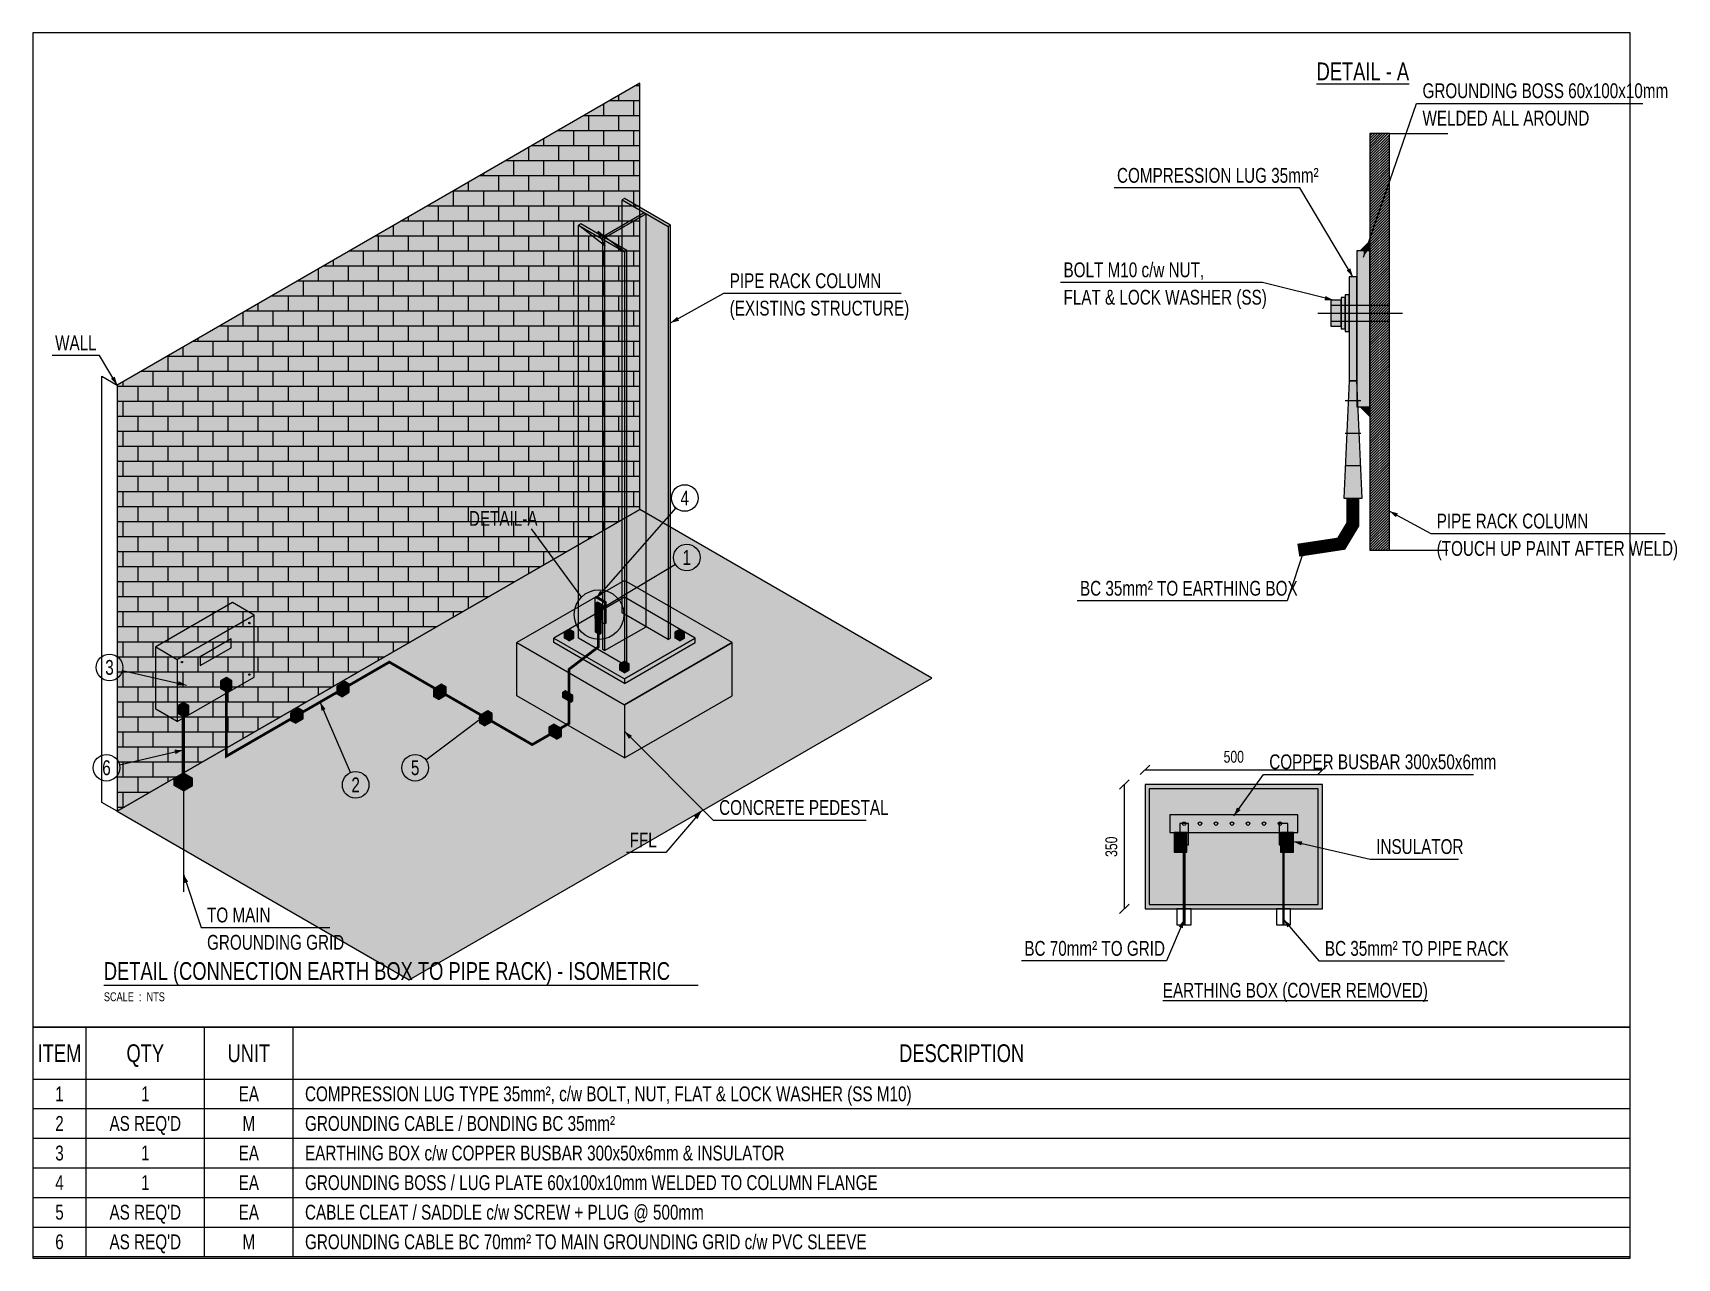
# Model space of a CAD drawing. Header units: millimetres. Extents: x 0 to 27794, y 0 to 20700.
import ezdxf
from ezdxf.enums import TextEntityAlignment as Align

# ---------------------------------------------------------------- set-up
doc = ezdxf.new("R2010")
doc.units = ezdxf.units.MM
doc.linetypes.add('DASHED', pattern=[1.524, 1.27, -0.254])
for name, color, linetype in [('ELC-GROUNDING', 172, 'Continuous'), ('ELC-GROUNDING-70', 6, 'Continuous'), ('TID-CONCRETE', 9, 'Continuous'), ('TID-E-CONDUIT', 3, 'Continuous'), ('TID-E-CONTROL BOX', 170, 'Continuous'), ('TID-E-SUPPORT', 30, 'Continuous'), ('TID-E-TITLE', 4, 'Continuous'), ('TID-ELC DIMENTION', 7, 'Continuous'), ('TID-ELC TEXT', 15, 'Continuous'), ('TID-FRAME', 7, 'Continuous'), ('TID-HATCH', 250, 'Continuous'), ('TID-HIDDEN', 8, 'DASHED'), ('TID-STRUCTURE', 8, 'Continuous'), ('TID-WALL', 15, 'Continuous')]:
    doc.layers.add(name, color=color, linetype=linetype)
doc.styles.add('TX-AN', font='ARIALN.TTF')

msp = doc.modelspace()

# ---------------------------------------------------------------- hatches: boundary and pattern name
at = {"layer": 'TID-HATCH', "true_color": 0xfafafa}
h = msp.add_hatch(color=7, dxfattribs=at)
h.dxf.hatch_style = 1
h.paths.add_polyline_path([(1426, 7550), (10260, 12650), (10260, 19850), (1426, 14750)])
at = {"layer": 'TID-HATCH'}
h = msp.add_hatch(dxfattribs=at)
h.set_pattern_fill('BRICK', scale=40)
h.paths.add_polyline_path([(1426, 7550), (10260, 12650), (10260, 19850), (1426, 14750)])
at = {"layer": 'TID-HATCH', "true_color": 0x3c6ebe}
h = msp.add_hatch(color=7, dxfattribs=at)
h.dxf.hatch_style = 1
h.paths.add_polyline_path([(22600, 11960), (22930, 11960), (22930, 19000), (22600, 19000)])
at = {"layer": 'TID-HATCH'}
h = msp.add_hatch(dxfattribs=at)
h.set_pattern_fill('ANSI31', scale=10)
h.paths.add_polyline_path([(22600, 11960), (22930, 11960), (22930, 19000), (22600, 19000)])
at = {"layer": 'TID-HATCH', "true_color": 0x78a0d7}
h = msp.add_hatch(color=7, dxfattribs=at)
h.dxf.hatch_style = 1
h.paths.add_polyline_path([(10740, 17428), (10779, 17450), (10000, 17900), (9961, 17878)])
at = {"layer": 'TID-HATCH', "true_color": 0x1e50a0}
h = msp.add_hatch(color=7, dxfattribs=at)
h.dxf.hatch_style = 1
h.paths.add_polyline_path([(10740, 10452), (9961, 10902), (9961, 17878), (10740, 17428)])
at = {"layer": 'TID-HATCH', "true_color": 0x78a0d7}
h = msp.add_hatch(color=7, dxfattribs=at)
h.dxf.hatch_style = 1
h.paths.add_polyline_path([(9665, 17238), (10366, 17644), (10335, 17662), (9634, 17256)])
at = {"layer": 'TID-HATCH', "true_color": 0x3c6ebe}
h = msp.add_hatch(color=7, dxfattribs=at)
h.dxf.hatch_style = 1
h.paths.add_polyline_path([(9665, 10264), (10366, 10668), (10366, 17644), (9665, 17238)])
at = {"layer": 'TID-HATCH', "true_color": 0x78a0d7}
h = msp.add_hatch(color=7, dxfattribs=at)
h.dxf.hatch_style = 1
h.paths.add_polyline_path([(10000, 17000), (10039, 17022), (9260, 17472), (9221, 17450)])
at = {"layer": 'TID-HATCH', "true_color": 0x1e50a0}
h = msp.add_hatch(color=7, dxfattribs=at)
h.dxf.hatch_style = 1
h.paths.add_polyline_path([(10000, 10025), (9221, 10475), (9221, 17450), (10000, 17000)])
h = msp.add_hatch(color=7, dxfattribs=at)
h.dxf.hatch_style = 1
h.paths.add_polyline_path([(9665, 10264), (9634, 10282), (9634, 17256), (9665, 17238)])
at = {"layer": 'TID-HATCH', "true_color": 0x3c6ebe}
h = msp.add_hatch(color=7, dxfattribs=at)
h.dxf.hatch_style = 1
h.paths.add_polyline_path([(10740, 10452), (10779, 10475), (10779, 17450), (10740, 17428)])
h = msp.add_hatch(color=7, dxfattribs=at)
h.dxf.hatch_style = 1
h.paths.add_polyline_path([(10000, 10025), (10039, 10048), (10039, 17022), (10000, 17000)])
at = {"layer": 'TID-HATCH', "true_color": 0xd79650}
h = msp.add_hatch(color=7, dxfattribs=at)
h.dxf.hatch_style = 1
h.paths.add_polyline_path([(22380, 14380), (22600, 14380), (22600, 17020), (22380, 17020)])
at = {"layer": 'TID-HATCH', "true_color": 0x282828}
h = msp.add_hatch(color=7, dxfattribs=at)
h.dxf.hatch_style = 1
h.paths.add_polyline_path([(22600, 17020), (22424, 17020), (22600, 17196)])
at = {"layer": 'TID-HATCH', "true_color": 0xf0be78}
h = msp.add_hatch(color=7, dxfattribs=at)
h.dxf.hatch_style = 1
h.paths.add_polyline_path([(22248, 14820), (22380, 14820), (22380, 16580), (22248, 16580)])
at = {"layer": 'TID-HATCH', "true_color": 0xaaaaaa}
h = msp.add_hatch(color=7, dxfattribs=at)
h.dxf.hatch_style = 1
h.paths.add_polyline_path([(21940, 15744), (22116, 15744), (22116, 16184), (21940, 16184)])
h = msp.add_hatch(color=7, dxfattribs=at)
h.dxf.hatch_style = 1
h.paths.add_polyline_path([(22116, 15700), (22182, 15700), (22182, 16228), (22116, 16228)])
h = msp.add_hatch(color=7, dxfattribs=at)
h.dxf.hatch_style = 1
h.paths.add_polyline_path([(22182, 15656), (22248, 15656), (22248, 16272), (22182, 16272)])
at = {"layer": 'TID-HATCH', "true_color": 0xf0be78}
h = msp.add_hatch(color=7, dxfattribs=at)
h.dxf.hatch_style = 1
h.paths.add_polyline_path([(22160, 12840), (22468, 12840), (22380, 14820), (22248, 14820)])
at = {"layer": 'TID-HATCH', "true_color": 0x282828}
h = msp.add_hatch(color=7, dxfattribs=at)
h.dxf.hatch_style = 1
h.paths.add_polyline_path([(22600, 14380), (22424, 14380), (22600, 14204)])
at = {"layer": 'TID-HATCH', "true_color": 0xf5f5f5}
h = msp.add_hatch(color=7, dxfattribs=at)
h.dxf.hatch_style = 1
h.paths.add_polyline_path([(6363, 4700), (15196, 9800), (10260, 12650), (1426, 7550)])
at = {"layer": 'TID-HATCH', "true_color": 0xececec}
h = msp.add_hatch(color=7, dxfattribs=at)
h.dxf.hatch_style = 1
h.paths.add_polyline_path([(10000, 9350), (11819, 10400), (10000, 11450), (8181, 10400)])
at = {"layer": 'TID-HATCH', "true_color": 0x78a0d7}
h = msp.add_hatch(color=7, dxfattribs=at)
h.dxf.hatch_style = 1
h.paths.add_polyline_path([(10000, 9785), (11195, 10475), (10000, 11165), (8805, 10475)])
at = {"layer": 'TID-HATCH', "true_color": 0xf0be78}
h = msp.add_hatch(color=7, dxfattribs=at)
h.dxf.hatch_style = 1
h.paths.add_polyline_path([(9662, 11075), (9688, 11090), (9532, 11180), (9506, 11165)])
at = {"layer": 'TID-HATCH', "true_color": 0xbe783c}
h = msp.add_hatch(color=7, dxfattribs=at)
h.dxf.hatch_style = 1
h.paths.add_polyline_path([(9662, 10715), (9506, 10805), (9506, 11165), (9662, 11075)])
at = {"layer": 'TID-HATCH', "true_color": 0xe1e1e1}
h = msp.add_hatch(color=7, dxfattribs=at)
h.dxf.hatch_style = 1
h.paths.add_polyline_path([(2440, 10115), (3739, 10865), (3375, 11075), (2076, 10325)])
at = {"layer": 'TID-HATCH', "true_color": 0xbebebe}
h = msp.add_hatch(color=7, dxfattribs=at)
h.dxf.hatch_style = 1
h.paths.add_polyline_path([(2440, 9065), (3739, 9815), (3739, 10865), (2440, 10115)])
at = {"layer": 'TID-HATCH', "true_color": 0xf0be78}
h = msp.add_hatch(color=7, dxfattribs=at)
h.dxf.hatch_style = 1
h.paths.add_polyline_path([(9595, 11018), (9626, 11036), (9543, 11084), (9512, 11066)])
at = {"layer": 'TID-HATCH', "true_color": 0xbe783c}
h = msp.add_hatch(color=7, dxfattribs=at)
h.dxf.hatch_style = 1
h.paths.add_polyline_path([(9595, 10778), (9512, 10826), (9512, 11066), (9595, 11018)])
at = {"layer": 'TID-HATCH', "true_color": 0xd79650}
h = msp.add_hatch(color=7, dxfattribs=at)
h.dxf.hatch_style = 1
h.paths.add_polyline_path([(9595, 10778), (9626, 10796), (9626, 11036), (9595, 11018)])
h = msp.add_hatch(color=7, dxfattribs=at)
h.dxf.hatch_style = 1
h.paths.add_polyline_path([(9662, 10715), (9688, 10730), (9688, 11090), (9662, 11075)])
at = {"layer": 'TID-HATCH', "true_color": 0xececec}
h = msp.add_hatch(color=7, dxfattribs=at)
h.dxf.hatch_style = 1
h.paths.add_polyline_path([(9065, 10535), (9143, 10580), (9065, 10625), (8987, 10580)])
at = {"layer": 'TID-HATCH', "true_color": 0xafafaf}
h = msp.add_hatch(color=7, dxfattribs=at)
h.dxf.hatch_style = 1
h.paths.add_polyline_path([(9065, 10430), (8987, 10475), (8987, 10580), (9065, 10535)])
at = {"layer": 'TID-HATCH', "true_color": 0xcdcdcd}
h = msp.add_hatch(color=7, dxfattribs=at)
h.dxf.hatch_style = 1
h.paths.add_polyline_path([(9065, 10430), (9143, 10475), (9143, 10580), (9065, 10535)])
at = {"layer": 'TID-HATCH', "true_color": 0xf0be78}
h = msp.add_hatch(color=7, dxfattribs=at)
h.dxf.hatch_style = 1
h.paths.add_polyline_path([(9574, 10778), (9605, 10796), (9543, 10832), (9512, 10814)])
at = {"layer": 'TID-HATCH', "true_color": 0xbe783c}
h = msp.add_hatch(color=7, dxfattribs=at)
h.dxf.hatch_style = 1
h.paths.add_polyline_path([(9574, 10538), (9512, 10574), (9512, 10814), (9574, 10778)])
at = {"layer": 'TID-HATCH', "true_color": 0xd79650}
h = msp.add_hatch(color=7, dxfattribs=at)
h.dxf.hatch_style = 1
h.paths.add_polyline_path([(9574, 10538), (9605, 10556), (9605, 10796), (9574, 10778)])
at = {"layer": 'TID-HATCH', "true_color": 0xececec}
h = msp.add_hatch(color=7, dxfattribs=at)
h.dxf.hatch_style = 1
h.paths.add_polyline_path([(10935, 10535), (11013, 10580), (10935, 10625), (10857, 10580)])
at = {"layer": 'TID-HATCH', "true_color": 0xafafaf}
h = msp.add_hatch(color=7, dxfattribs=at)
h.dxf.hatch_style = 1
h.paths.add_polyline_path([(10935, 10430), (10857, 10475), (10857, 10580), (10935, 10535)])
at = {"layer": 'TID-HATCH', "true_color": 0xcdcdcd}
h = msp.add_hatch(color=7, dxfattribs=at)
h.dxf.hatch_style = 1
h.paths.add_polyline_path([(10935, 10430), (11013, 10475), (11013, 10580), (10935, 10535)])
at = {"layer": 'TID-HATCH', "true_color": 0xa0a0a0}
h = msp.add_hatch(color=7, dxfattribs=at)
h.dxf.hatch_style = 1
h.paths.add_polyline_path([(2440, 9065), (2076, 9275), (2076, 10325), (2440, 10115)])
at = {"layer": 'TID-HATCH', "true_color": 0xafafaf}
h = msp.add_hatch(color=7, dxfattribs=at)
h.dxf.hatch_style = 1
h.paths.add_polyline_path([(10000, 8450), (8181, 9500), (8181, 10400), (10000, 9350)])
at = {"layer": 'TID-HATCH', "true_color": 0x1e50a0}
h = msp.add_hatch(color=7, dxfattribs=at)
h.dxf.hatch_style = 1
h.paths.add_polyline_path([(10000, 9710), (8805, 10400), (8805, 10475), (10000, 9785)])
at = {"layer": 'TID-HATCH', "true_color": 0x3c6ebe}
h = msp.add_hatch(color=7, dxfattribs=at)
h.dxf.hatch_style = 1
h.paths.add_polyline_path([(10000, 9710), (11195, 10400), (11195, 10475), (10000, 9785)])
at = {"layer": 'TID-HATCH', "true_color": 0xcdcdcd}
h = msp.add_hatch(color=7, dxfattribs=at)
h.dxf.hatch_style = 1
h.paths.add_polyline_path([(10000, 8450), (11819, 9500), (11819, 10400), (10000, 9350)])
at = {"layer": 'TID-HATCH', "true_color": 0xececec}
h = msp.add_hatch(color=7, dxfattribs=at)
h.dxf.hatch_style = 1
h.paths.add_polyline_path([(10000, 9995), (10078, 10040), (10000, 10085), (9922, 10040)])
at = {"layer": 'TID-HATCH', "true_color": 0xafafaf}
h = msp.add_hatch(color=7, dxfattribs=at)
h.dxf.hatch_style = 1
h.paths.add_polyline_path([(10000, 9890), (9922, 9935), (9922, 10040), (10000, 9995)])
at = {"layer": 'TID-HATCH', "true_color": 0xcdcdcd}
h = msp.add_hatch(color=7, dxfattribs=at)
h.dxf.hatch_style = 1
h.paths.add_polyline_path([(10000, 9890), (10078, 9935), (10078, 10040), (10000, 9995)])
at = {"layer": 'TID-HATCH', "true_color": 0xececec}
h = msp.add_hatch(color=7, dxfattribs=at)
h.dxf.hatch_style = 1
h.paths.add_polyline_path([(3271, 9701), (3365, 9755), (3271, 9809), (3177, 9755)])
at = {"layer": 'TID-HATCH', "true_color": 0xafafaf}
h = msp.add_hatch(color=7, dxfattribs=at)
h.dxf.hatch_style = 1
h.paths.add_polyline_path([(3271, 9566), (3177, 9620), (3177, 9755), (3271, 9701)])
at = {"layer": 'TID-HATCH', "true_color": 0xcdcdcd}
h = msp.add_hatch(color=7, dxfattribs=at)
h.dxf.hatch_style = 1
h.paths.add_polyline_path([(3271, 9566), (3365, 9620), (3365, 9755), (3271, 9701)])
at = {"layer": 'TID-HATCH', "true_color": 0xececec}
h = msp.add_hatch(color=7, dxfattribs=at)
h.dxf.hatch_style = 1
h.paths.add_polyline_path([(5220, 9620), (5349, 9695), (5272, 9740), (5142, 9665)])
at = {"layer": 'TID-HATCH', "true_color": 0xafafaf}
h = msp.add_hatch(color=7, dxfattribs=at)
h.dxf.hatch_style = 1
h.paths.add_polyline_path([(5220, 9485), (5142, 9530), (5142, 9665), (5220, 9620)])
at = {"layer": 'TID-HATCH', "true_color": 0xcdcdcd}
h = msp.add_hatch(color=7, dxfattribs=at)
h.dxf.hatch_style = 1
h.paths.add_polyline_path([(5220, 9485), (5349, 9560), (5349, 9695), (5220, 9620)])
at = {"layer": 'TID-HATCH', "true_color": 0xececec}
h = msp.add_hatch(color=7, dxfattribs=at)
h.dxf.hatch_style = 1
h.paths.add_polyline_path([(6856, 9575), (6986, 9650), (6908, 9695), (6778, 9620)])
at = {"layer": 'TID-HATCH', "true_color": 0xafafaf}
h = msp.add_hatch(color=7, dxfattribs=at)
h.dxf.hatch_style = 1
h.paths.add_polyline_path([(6856, 9440), (6778, 9485), (6778, 9620), (6856, 9575)])
at = {"layer": 'TID-HATCH', "true_color": 0xcdcdcd}
h = msp.add_hatch(color=7, dxfattribs=at)
h.dxf.hatch_style = 1
h.paths.add_polyline_path([(6856, 9440), (6986, 9515), (6986, 9650), (6856, 9575)])
at = {"layer": 'TID-HATCH', "true_color": 0xececec}
h = msp.add_hatch(color=7, dxfattribs=at)
h.dxf.hatch_style = 1
h.paths.add_polyline_path([(9091, 9485), (9130, 9508), (9000, 9582), (8961, 9560)])
at = {"layer": 'TID-HATCH', "true_color": 0xafafaf}
h = msp.add_hatch(color=7, dxfattribs=at)
h.dxf.hatch_style = 1
h.paths.add_polyline_path([(9091, 9395), (8961, 9470), (8961, 9560), (9091, 9485)])
at = {"layer": 'TID-HATCH', "true_color": 0xcdcdcd}
h = msp.add_hatch(color=7, dxfattribs=at)
h.dxf.hatch_style = 1
h.paths.add_polyline_path([(9091, 9395), (9130, 9418), (9130, 9508), (9091, 9485)])
at = {"layer": 'TID-HATCH', "true_color": 0xececec}
h = msp.add_hatch(color=7, dxfattribs=at)
h.dxf.hatch_style = 1
h.paths.add_polyline_path([(2544, 9281), (2637, 9335), (2544, 9389), (2450, 9335)])
at = {"layer": 'TID-HATCH', "true_color": 0xafafaf}
h = msp.add_hatch(color=7, dxfattribs=at)
h.dxf.hatch_style = 1
h.paths.add_polyline_path([(2544, 9146), (2450, 9200), (2450, 9335), (2544, 9281)])
at = {"layer": 'TID-HATCH', "true_color": 0xcdcdcd}
h = msp.add_hatch(color=7, dxfattribs=at)
h.dxf.hatch_style = 1
h.paths.add_polyline_path([(2544, 9146), (2637, 9200), (2637, 9335), (2544, 9281)])
at = {"layer": 'TID-HATCH', "true_color": 0xececec}
h = msp.add_hatch(color=7, dxfattribs=at)
h.dxf.hatch_style = 1
h.paths.add_polyline_path([(4440, 9170), (4570, 9245), (4492, 9290), (4362, 9215)])
at = {"layer": 'TID-HATCH', "true_color": 0xafafaf}
h = msp.add_hatch(color=7, dxfattribs=at)
h.dxf.hatch_style = 1
h.paths.add_polyline_path([(4440, 9035), (4362, 9080), (4362, 9215), (4440, 9170)])
at = {"layer": 'TID-HATCH', "true_color": 0xcdcdcd}
h = msp.add_hatch(color=7, dxfattribs=at)
h.dxf.hatch_style = 1
h.paths.add_polyline_path([(4440, 9035), (4570, 9110), (4570, 9245), (4440, 9170)])
at = {"layer": 'TID-HATCH', "true_color": 0xececec}
h = msp.add_hatch(color=7, dxfattribs=at)
h.dxf.hatch_style = 1
h.paths.add_polyline_path([(7636, 9125), (7766, 9200), (7688, 9245), (7558, 9170)])
at = {"layer": 'TID-HATCH', "true_color": 0xcdcdcd}
h = msp.add_hatch(color=7, dxfattribs=at)
h.dxf.hatch_style = 1
h.paths.add_polyline_path([(7636, 8990), (7766, 9065), (7766, 9200), (7636, 9125)])
at = {"layer": 'TID-HATCH', "true_color": 0xafafaf}
h = msp.add_hatch(color=7, dxfattribs=at)
h.dxf.hatch_style = 1
h.paths.add_polyline_path([(7636, 8990), (7558, 9035), (7558, 9170), (7636, 9125)])
at = {"layer": 'TID-HATCH', "true_color": 0xececec}
h = msp.add_hatch(color=7, dxfattribs=at)
h.dxf.hatch_style = 1
h.paths.add_polyline_path([(8857, 8900), (8935, 8945), (8805, 9020), (8727, 8975)])
at = {"layer": 'TID-HATCH', "true_color": 0xafafaf}
h = msp.add_hatch(color=7, dxfattribs=at)
h.dxf.hatch_style = 1
h.paths.add_polyline_path([(8857, 8765), (8727, 8840), (8727, 8975), (8857, 8900)])
at = {"layer": 'TID-HATCH', "true_color": 0xcdcdcd}
h = msp.add_hatch(color=7, dxfattribs=at)
h.dxf.hatch_style = 1
h.paths.add_polyline_path([(8857, 8765), (8935, 8810), (8935, 8945), (8857, 8900)])
at = {"layer": 'TID-HATCH', "true_color": 0xececec}
h = msp.add_hatch(color=7, dxfattribs=at)
h.dxf.hatch_style = 1
h.paths.add_polyline_path([(2544, 8015), (2699, 8105), (2544, 8195), (2388, 8105)])
at = {"layer": 'TID-HATCH', "true_color": 0xafafaf}
h = msp.add_hatch(color=7, dxfattribs=at)
h.dxf.hatch_style = 1
h.paths.add_polyline_path([(2544, 7895), (2388, 7985), (2388, 8105), (2544, 8015)])
at = {"layer": 'TID-HATCH', "true_color": 0xcdcdcd}
h = msp.add_hatch(color=7, dxfattribs=at)
h.dxf.hatch_style = 1
h.paths.add_polyline_path([(2544, 7895), (2699, 7985), (2699, 8105), (2544, 8015)])
at = {"layer": 'TID-HATCH', "true_color": 0xe1e1e1}
h = msp.add_hatch(color=7, dxfattribs=at)
h.dxf.hatch_style = 1
h.paths.add_polyline_path([(18800, 5900), (21800, 5900), (21800, 8000), (18800, 8000)])
at = {"layer": 'TID-HATCH', "true_color": 0xd79650}
h = msp.add_hatch(color=7, dxfattribs=at)
h.dxf.hatch_style = 1
h.paths.add_polyline_path([(19220, 7190), (21380, 7190), (21380, 7490), (19220, 7490)])
at = {"layer": 'TID-HATCH', "true_color": 0xf0be78}
h = msp.add_hatch(color=7, dxfattribs=at)
h.dxf.hatch_style = 1
h.paths.add_polyline_path([(19388, 6980), (19532, 6980), (19532, 7340), (19388, 7340)])
h = msp.add_hatch(color=7, dxfattribs=at)
h.dxf.hatch_style = 1
h.paths.add_polyline_path([(21068, 6980), (21212, 6980), (21212, 7340), (21068, 7340)])
at = {"layer": 'TID-HATCH', "true_color": 0xd23c3c}
h = msp.add_hatch(color=7, dxfattribs=at)
h.dxf.hatch_style = 1
h.paths.add_polyline_path([(19292, 6860), (19508, 6860), (19508, 7190), (19292, 7190)])
h = msp.add_hatch(color=7, dxfattribs=at)
h.dxf.hatch_style = 1
h.paths.add_polyline_path([(21092, 6860), (21308, 6860), (21308, 7190), (21092, 7190)])

# ---------------------------------------------------------------- linework, layer by layer
at = {"layer": 'ELC-GROUNDING'}
for p, q in [((22182, 14490), (22446, 14490)), ((22182, 13940), (22446, 13940)), ((22182, 13390), (22446, 13390))]:
    msp.add_line(p, q, dxfattribs=at)
for points in [[(22380, 14380), (22600, 14380), (22600, 17020), (22380, 17020)], [(22248, 14820), (22380, 14820), (22380, 16580), (22248, 16580)], [(22160, 12840), (22468, 12840), (22380, 14820), (22248, 14820)], [(9662, 11075), (9688, 11090), (9532, 11180), (9506, 11165)], [(9662, 10715), (9506, 10805), (9506, 11165), (9662, 11075)], [(9595, 11018), (9626, 11036), (9543, 11084), (9512, 11066)], [(9595, 10778), (9512, 10826), (9512, 11066), (9595, 11018)], [(9595, 10778), (9626, 10796), (9626, 11036), (9595, 11018)], [(9662, 10715), (9688, 10730), (9688, 11090), (9662, 11075)], [(9574, 10778), (9605, 10796), (9543, 10832), (9512, 10814)], [(9574, 10538), (9512, 10574), (9512, 10814), (9574, 10778)], [(9574, 10538), (9605, 10556), (9605, 10796), (9574, 10778)], [(19220, 7190), (21380, 7190), (21380, 7490), (19220, 7490)], [(21068, 6980), (21212, 6980), (21212, 7340), (21068, 7340)]]:
    msp.add_lwpolyline(points, close=True, dxfattribs=at)
for points, const_width in [([(22314, 12840), (22314, 12400), (22116, 12070), (21390, 11960)], 220), ([(3271, 9620), (3271, 8585), (3271, 8480), (6025, 10070), (8441, 8675), (9065, 9035), (9065, 9860), (9065, 9950), (9558, 10325), (9558, 10565)], 45), ([(21140, 6980), (21140, 5900), (21140, 5630)], 36)]:
    msp.add_lwpolyline(points, dxfattribs=dict(at, const_width=const_width))
for centre, radius in [((9553, 10958), 22), ((19460, 7340), 30), ((19730, 7340), 30), ((20000, 7340), 30), ((20270, 7340), 30), ((20540, 7340), 30), ((20810, 7340), 30), ((21080, 7340), 30)]:
    msp.add_circle(centre, radius, dxfattribs=at)
at = {"layer": 'ELC-GROUNDING-70'}
for points, const_width in [([(2544, 9200), (2544, 7985)], 60), ([(19460, 6980), (19460, 5900), (19460, 5630)], 48)]:
    msp.add_lwpolyline(points, dxfattribs=dict(at, const_width=const_width))
msp.add_lwpolyline([(19388, 6980), (19532, 6980), (19532, 7340), (19388, 7340)], close=True, dxfattribs=at)
at = {"layer": 'TID-CONCRETE'}
for points in [[(6363, 4700), (15196, 9800), (10260, 12650), (1426, 7550)], [(10000, 9350), (11819, 10400), (10000, 11450), (8181, 10400)], [(10000, 8450), (8181, 9500), (8181, 10400), (10000, 9350)], [(10000, 8450), (11819, 9500), (11819, 10400), (10000, 9350)]]:
    msp.add_lwpolyline(points, close=True, dxfattribs=at)
at = {"layer": 'TID-E-CONDUIT'}
for points in [[(2544, 8015), (2699, 8105), (2544, 8195), (2388, 8105)], [(2544, 7895), (2388, 7985), (2388, 8105), (2544, 8015)], [(2544, 7895), (2699, 7985), (2699, 8105), (2544, 8015)]]:
    msp.add_lwpolyline(points, close=True, dxfattribs=at)
at = {"layer": 'TID-E-CONTROL BOX'}
for points in [[(2440, 10115), (3739, 10865), (3375, 11075), (2076, 10325)], [(2440, 9065), (3739, 9815), (3739, 10865), (2440, 10115)], [(2440, 9065), (2076, 9275), (2076, 10325), (2440, 10115)], [(2829, 10010), (3349, 10310), (3349, 10460), (2829, 10160)], [(3271, 9701), (3365, 9755), (3271, 9809), (3177, 9755)], [(3271, 9566), (3177, 9620), (3177, 9755), (3271, 9701)], [(3271, 9566), (3365, 9620), (3365, 9755), (3271, 9701)], [(2544, 9281), (2637, 9335), (2544, 9389), (2450, 9335)], [(2544, 9146), (2450, 9200), (2450, 9335), (2544, 9281)], [(2544, 9146), (2637, 9200), (2637, 9335), (2544, 9281)], [(18800, 5900), (21800, 5900), (21800, 8000), (18800, 8000)], [(18872, 5972), (21728, 5972), (21728, 7928), (18872, 7928)], [(19292, 6860), (19508, 6860), (19508, 7190), (19292, 7190)], [(21092, 6860), (21308, 6860), (21308, 7190), (21092, 7190)], [(19340, 5630), (19580, 5630), (19580, 5900), (19340, 5900)], [(21020, 5630), (21260, 5630), (21260, 5900), (21020, 5900)]]:
    msp.add_lwpolyline(points, close=True, dxfattribs=at)
for centre in [(3661, 10730), (2518, 10070), (3661, 9860), (2518, 9200)]:
    msp.add_circle(centre, 12, dxfattribs=at)
at = {"layer": 'TID-E-SUPPORT'}
for points in [[(5220, 9620), (5349, 9695), (5272, 9740), (5142, 9665)], [(5220, 9485), (5142, 9530), (5142, 9665), (5220, 9620)], [(5220, 9485), (5349, 9560), (5349, 9695), (5220, 9620)], [(6856, 9575), (6986, 9650), (6908, 9695), (6778, 9620)], [(6856, 9440), (6778, 9485), (6778, 9620), (6856, 9575)], [(6856, 9440), (6986, 9515), (6986, 9650), (6856, 9575)], [(9091, 9485), (9130, 9508), (9000, 9582), (8961, 9560)], [(9091, 9395), (8961, 9470), (8961, 9560), (9091, 9485)], [(9091, 9395), (9130, 9418), (9130, 9508), (9091, 9485)], [(4440, 9170), (4570, 9245), (4492, 9290), (4362, 9215)], [(4440, 9035), (4362, 9080), (4362, 9215), (4440, 9170)], [(4440, 9035), (4570, 9110), (4570, 9245), (4440, 9170)], [(7636, 9125), (7766, 9200), (7688, 9245), (7558, 9170)], [(7636, 8990), (7766, 9065), (7766, 9200), (7636, 9125)], [(7636, 8990), (7558, 9035), (7558, 9170), (7636, 9125)], [(8857, 8900), (8935, 8945), (8805, 9020), (8727, 8975)], [(8857, 8765), (8727, 8840), (8727, 8975), (8857, 8900)], [(8857, 8765), (8935, 8810), (8935, 8945), (8857, 8900)]]:
    msp.add_lwpolyline(points, close=True, dxfattribs=at)
at = {"layer": 'TID-E-TITLE'}
for p, q in [((8421, 12322), (9271, 11162)), ((1200, 4610), (11244, 4610))]:
    msp.add_line(p, q, dxfattribs=at)
msp.add_circle((9571, 10872), 420, dxfattribs=at)
at = {"layer": 'TID-ELC DIMENTION'}
for p, q in [((18370, 7920), (18530, 8080)), ((18720, 8170), (18880, 8330)), ((18800, 8250), (21800, 8250)), ((21720, 8170), (21880, 8330)), ((18450, 5900), (18450, 8000)), ((18370, 5820), (18530, 5980))]:
    msp.add_line(p, q, dxfattribs=at)
at = {"layer": 'TID-ELC TEXT'}
for p, q in [((22490, 16910), (23390, 19510)), ((23390, 19510), (27215, 19510)), ((21414, 18080), (18276, 18080)), ((22314, 16580), (21414, 18080)), ((20784, 16484), (17372, 16484)), ((21984, 16184), (20784, 16484)), ((10779, 15800), (11679, 16300)), ((11679, 16300), (14679, 16300)), ((1126, 15250), (326, 15250)), ((1426, 14750), (1126, 15250)), ((10870, 12674), (9519, 11142)), ((22930, 12620), (23630, 12240)), ((23630, 12240), (27592, 12240)), ((21500, 12004), (21200, 11104)), ((10860, 11721), (9553, 10937)), ((21200, 11104), (17650, 11104)), ((1515, 9929), (2595, 9680)), ((5367, 8202), (4856, 9395)), ((6642, 8420), (7662, 9185)), ((10000, 8900), (11500, 7400)), ((1463, 8336), (2544, 8585)), ((20300, 7472), (20800, 8172)), ((20800, 8172), (24350, 8172)), ((11299, 7550), (10699, 6850)), ((11500, 7400), (14088, 7400)), ((21308, 7040), (22608, 6740)), ((10699, 6850), (10037, 6850)), ((22608, 6740), (24096, 6740)), ((2544, 6485), (2844, 5585)), ((2844, 5585), (5019, 5585)), ((19460, 5720), (19160, 5020)), ((21140, 5720), (21740, 5020)), ((19160, 5020), (16710, 5020)), ((21740, 5020), (24878, 5020))]:
    msp.add_line(p, q, dxfattribs=at)
for centre in [(11019, 12842), (11053, 11837), (1295, 9980), (1244, 8285), (6462, 8285), (5456, 7995)]:
    msp.add_circle(centre, 225, dxfattribs=at)
for points in [[(22490, 16910), (22502, 17059), (22573, 17035)], [(22314, 16580), (22207, 16686), (22271, 16724)], [(21984, 16184), (21834, 16183), (21852, 16255)], [(10779, 15800), (10888, 15903), (10924, 15838)], [(1426, 14750), (1320, 14856), (1383, 14894)], [(22930, 12620), (23075, 12583), (23040, 12518)], [(21500, 12004), (21489, 11854), (21419, 11878)], [(9519, 11142), (9588, 11276), (9643, 11227)], [(9553, 10937), (9659, 11044), (9697, 10980)], [(2595, 9680), (2446, 9677), (2462, 9749)], [(4856, 9395), (4947, 9276), (4879, 9247)], [(7662, 9185), (7568, 9068), (7523, 9127)], [(10000, 8900), (10129, 8823), (10077, 8771)], [(2544, 8585), (2410, 8516), (2394, 8588)], [(11299, 7550), (11233, 7416), (11176, 7464)], [(20300, 7472), (20354, 7612), (20415, 7569)], [(21308, 7040), (21458, 7043), (21441, 6971)], [(2544, 6485), (2625, 6359), (2554, 6335)], [(19460, 5720), (19437, 5572), (19369, 5601)], [(21140, 5720), (21263, 5634), (21206, 5586)]]:
    msp.add_solid(points, dxfattribs=at)
at = {"layer": 'TID-FRAME'}
for p, q in [((0, 3900), (27000, 3900)), ((900, 25), (900, 3900)), ((2900, 25), (2900, 3900)), ((4400, 25), (4400, 3900)), ((0, 3025), (27000, 3025)), ((0, 2525), (27000, 2525)), ((0, 2025), (27000, 2025)), ((0, 1525), (27000, 1525)), ((0, 1025), (27000, 1025)), ((0, 525), (27000, 525))]:
    msp.add_line(p, q, dxfattribs=at)
for points in [[(0, 0), (27000, 0), (27000, 20700), (0, 20700)], [(0, 25), (27000, 25), (27000, 3900), (0, 3900)]]:
    msp.add_lwpolyline(points, close=True, dxfattribs=at)
at = {"layer": 'TID-HIDDEN'}
msp.add_line((21720, 15964), (23150, 15964), dxfattribs=at)
msp.add_lwpolyline([(2544, 7985), (2544, 6185)], dxfattribs=at)
at = {"layer": 'TID-STRUCTURE'}
for points in [[(22600, 11960), (22930, 11960), (22930, 19000), (22600, 19000)], [(10740, 17428), (10779, 17450), (10000, 17900), (9961, 17878)], [(10740, 10452), (9961, 10902), (9961, 17878), (10740, 17428)], [(9665, 17238), (10366, 17644), (10335, 17662), (9634, 17256)], [(9665, 10264), (10366, 10668), (10366, 17644), (9665, 17238)], [(10000, 17000), (10039, 17022), (9260, 17472), (9221, 17450)], [(10000, 10025), (9221, 10475), (9221, 17450), (10000, 17000)], [(9665, 10264), (9634, 10282), (9634, 17256), (9665, 17238)], [(10740, 10452), (10779, 10475), (10779, 17450), (10740, 17428)], [(10000, 10025), (10039, 10048), (10039, 17022), (10000, 17000)], [(21940, 15744), (22116, 15744), (22116, 16184), (21940, 16184)], [(22116, 15700), (22182, 15700), (22182, 16228), (22116, 16228)], [(22182, 15656), (22248, 15656), (22248, 16272), (22182, 16272)], [(21940, 15832), (22930, 15832), (22930, 16096), (21940, 16096)], [(10000, 9785), (11195, 10475), (10000, 11165), (8805, 10475)], [(9065, 10535), (9143, 10580), (9065, 10625), (8987, 10580)], [(9065, 10430), (8987, 10475), (8987, 10580), (9065, 10535)], [(9065, 10430), (9143, 10475), (9143, 10580), (9065, 10535)], [(10935, 10535), (11013, 10580), (10935, 10625), (10857, 10580)], [(10935, 10430), (10857, 10475), (10857, 10580), (10935, 10535)], [(10935, 10430), (11013, 10475), (11013, 10580), (10935, 10535)], [(10000, 9710), (8805, 10400), (8805, 10475), (10000, 9785)], [(10000, 9710), (11195, 10400), (11195, 10475), (10000, 9785)], [(10000, 9995), (10078, 10040), (10000, 10085), (9922, 10040)], [(10000, 9890), (9922, 9935), (9922, 10040), (10000, 9995)], [(10000, 9890), (10078, 9935), (10078, 10040), (10000, 9995)]]:
    msp.add_lwpolyline(points, close=True, dxfattribs=at)
for points in [[(22930, 19000), (23920, 19000)], [(10000, 17000), (9550, 17345), (9670, 17105), (9221, 17450)], [(22930, 11960), (23920, 11960)]]:
    msp.add_lwpolyline(points, dxfattribs=at)
at = {"layer": 'TID-WALL'}
msp.add_lwpolyline([(1426, 7550), (10260, 12650), (10260, 19850), (1426, 14750)], close=True, dxfattribs=at)
msp.add_lwpolyline([(1426, 7550), (1167, 7700), (1167, 14900), (1426, 14750)], dxfattribs=at)

# ---------------------------------------------------------------- texts
at = {"layer": 'TID-E-TITLE', "style": 'TX-AN', "width": 0.9}
for s, height, p in [('DETAIL-A', 250, (7371, 12372)), ('DETAIL (CONNECTION EARTH BOX TO PIPE RACK) - ISOMETRIC', 300, (1200, 4700))]:
    msp.add_text(s, height=height, dxfattribs=at).set_placement(p)
at = {"layer": 'TID-ELC DIMENTION', "style": 'TX-AN', "width": 0.9}
msp.add_text('500', height=200, dxfattribs=at).set_placement((20300, 8310), align=Align.BOTTOM_CENTER)
msp.add_text('350', height=200, rotation=90, dxfattribs=at).set_placement((18390, 6950), align=Align.BOTTOM_CENTER)
at = {"layer": 'TID-ELC TEXT', "style": 'TX-AN', "width": 0.9}
for s, height, p in [('%%UDETAIL - A', 300, (21700, 19900)), ('GROUNDING BOSS 60x100x10mm', 250, (23490, 19598)), ('WELDED ALL AROUND', 250, (23490, 19135)), ('COMPRESSION LUG 35mm²', 250, (18326, 18168)), ('BOLT M10 c/w NUT,', 250, (17422, 16572)), ('PIPE RACK COLUMN', 250, (11779, 16388)), ('(EXISTING STRUCTURE)', 250, (11779, 15925)), ('FLAT & LOCK WASHER (SS)', 250, (17422, 16109)), ('WALL', 250, (376, 15338)), ('PIPE RACK COLUMN', 250, (23730, 12328)), ('(TOUCH UP PAINT AFTER WELD)', 250, (23730, 11865)), ('BC 35mm² TO EARTHING BOX', 250, (17700, 11192)), ('COPPER BUSBAR 300x50x6mm', 250, (20900, 8260)), ('CONCRETE PEDESTAL', 250, (11600, 7488)), ('FFL', 250, (10087, 6938)), ('INSULATOR', 250, (22708, 6828)), ('TO MAIN', 250, (2944, 5672)), ('GROUNDING GRID', 250, (2944, 5210)), ('BC 70mm² TO GRID', 250, (16760, 5108)), ('BC 35mm² TO PIPE RACK', 250, (21840, 5108)), ('SCALE  :  NTS', 150, (1200, 4340)), ('%%UEARTHING BOX (COVER REMOVED)', 250, (19100, 4400))]:
    msp.add_text(s, height=height, dxfattribs=at).set_placement(p)
for s, height, p in [('4', 250, (11019, 12842)), ('1', 250, (11053, 11837)), ('3', 250, (1295, 9980)), ('6', 250, (1244, 8285)), ('5', 250, (6462, 8285)), ('2', 250, (5456, 7995)), ('QTY', 300, (1900, 3462)), ('DESCRIPTION', 300, (15700, 3462)), ('ITEM', 300, (450, 3462)), ('UNIT', 300, (3650, 3462)), ('1', 250, (450, 2775)), ('1', 250, (1900, 2775)), ('EA', 250, (3650, 2775)), ('2', 250, (450, 2275)), ("AS REQ'D", 250, (1900, 2275)), ('M', 250, (3650, 2275)), ('3', 250, (450, 1775)), ('1', 250, (1900, 1775)), ('EA', 250, (3650, 1775)), ('4', 250, (450, 1275)), ('1', 250, (1900, 1275)), ('EA', 250, (3650, 1275)), ('5', 250, (450, 775)), ("AS REQ'D", 250, (1900, 775)), ('EA', 250, (3650, 775)), ('6', 250, (450, 275)), ("AS REQ'D", 250, (1900, 275)), ('M', 250, (3650, 275))]:
    msp.add_text(s, height=height, dxfattribs=at).set_placement(p, align=Align.MIDDLE_CENTER)
for s, p in [('COMPRESSION LUG TYPE 35mm², c/w BOLT, NUT, FLAT & LOCK WASHER (SS M10)', (4600, 2775)), ('GROUNDING CABLE / BONDING BC 35mm²', (4600, 2275)), ('EARTHING BOX c/w COPPER BUSBAR 300x50x6mm & INSULATOR', (4600, 1775)), ('GROUNDING BOSS / LUG PLATE 60x100x10mm WELDED TO COLUMN FLANGE', (4600, 1275)), ('CABLE CLEAT / SADDLE c/w SCREW + PLUG @ 500mm', (4600, 775)), ('GROUNDING CABLE BC 70mm² TO MAIN GROUNDING GRID c/w PVC SLEEVE', (4600, 275))]:
    msp.add_text(s, height=250, dxfattribs=at).set_placement(p, align=Align.MIDDLE_LEFT)

doc.saveas('drawing.dxf')
